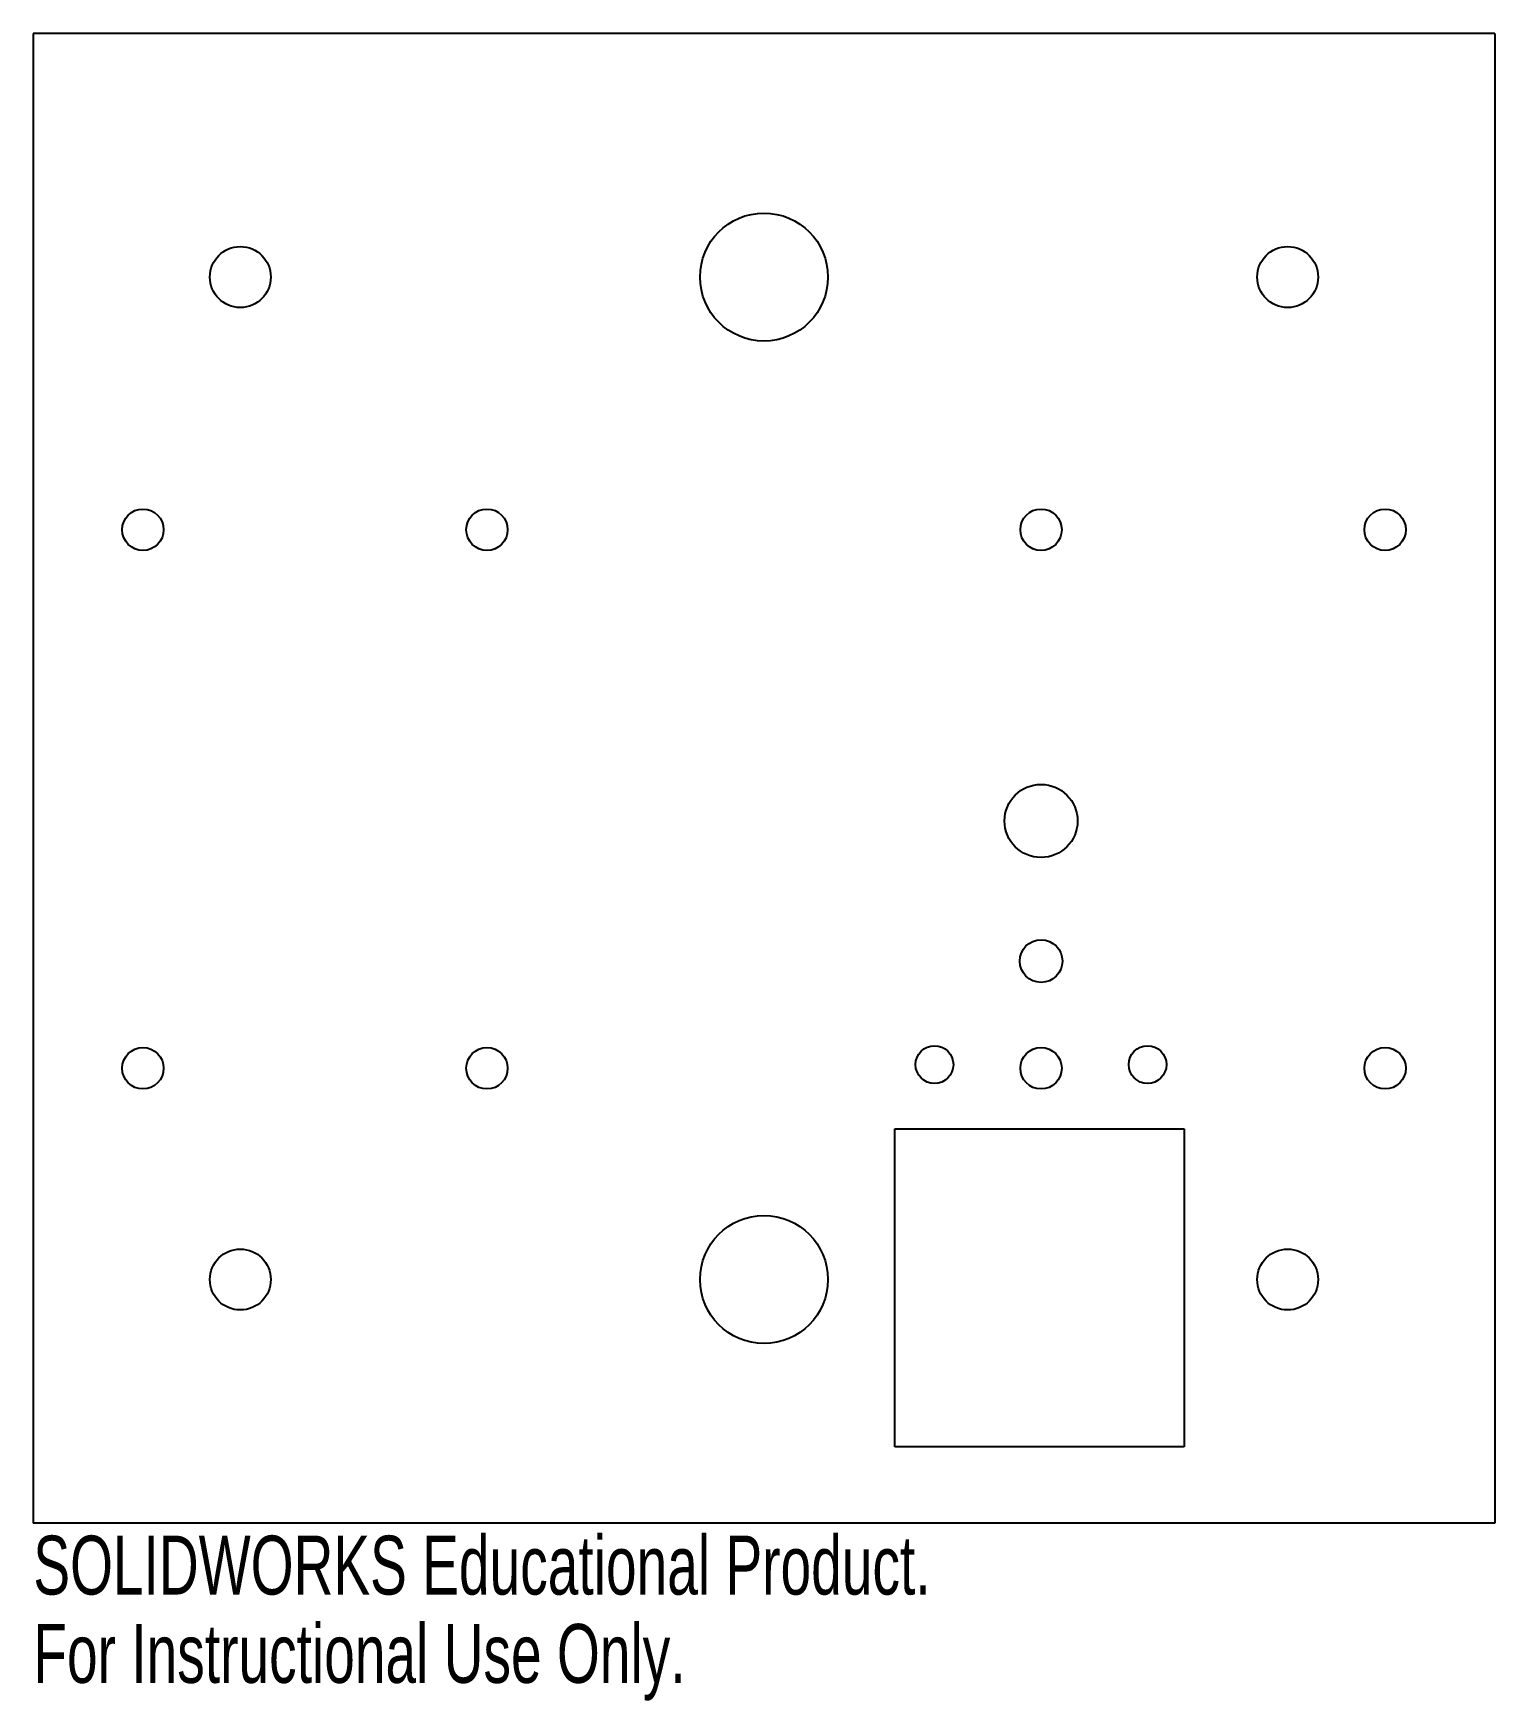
# Model space of a CAD drawing. Header units: millimetres. Extents: x -60 to 60, y -46 to 91.
import ezdxf

# ---------------------------------------------------------------- set-up
doc = ezdxf.new("R2010")
doc.units = ezdxf.units.MM
doc.styles.add('SLDTEXTSTYLE0', font='TXT', dxfattribs={"width": 0.7})

msp = doc.modelspace()

# ---------------------------------------------------------------- linework, layer by layer
at = {"color": 7, "linetype": 'Continuous', "lineweight": 25}
for p, q in [((-60, 91.14), (-60, -31.14)), ((60, 91.14), (-60, 91.14)), ((60, 91.14), (60, -31.14)), ((10.75, 1.23), (34.5, 1.23)), ((10.75, -24.87), (10.75, 1.23)), ((34.5, 1.23), (34.5, -24.87)), ((34.5, -24.87), (10.75, -24.87)), ((60, -31.14), (-60, -31.14))]:
    msp.add_line(p, q, dxfattribs=at)
for centre, radius in [((0, 71.14), 5.25), ((-43, 71.14), 2.5), ((43, 71.14), 2.5), ((-51, 50.4), 1.7), ((-22.75, 50.4), 1.7), ((22.75, 50.4), 1.7), ((51, 50.4), 1.7), ((22.75, 26.5), 3), ((22.75, 15), 1.75), ((-51, 6.2), 1.7), ((-22.75, 6.2), 1.7), ((14, 6.5), 1.55), ((22.75, 6.2), 1.7), ((31.5, 6.5), 1.55), ((51, 6.2), 1.7), ((0, -11.14), 5.25), ((-43, -11.14), 2.5), ((43, -11.14), 2.5)]:
    msp.add_circle(centre, radius, dxfattribs=at)

# ---------------------------------------------------------------- texts
at = {"color": 7, "linetype": 'Continuous', "char_height": 4.8336, "attachment_point": 1, "style": 'SLDTEXTSTYLE0'}
for s, insert in [('SOLIDWORKS Educational Product.', (-60, -32.16)), ('For Instructional Use Only.', (-60, -39.41))]:
    msp.add_mtext(s, dxfattribs=dict(at, insert=insert))

doc.saveas('drawing.dxf')
